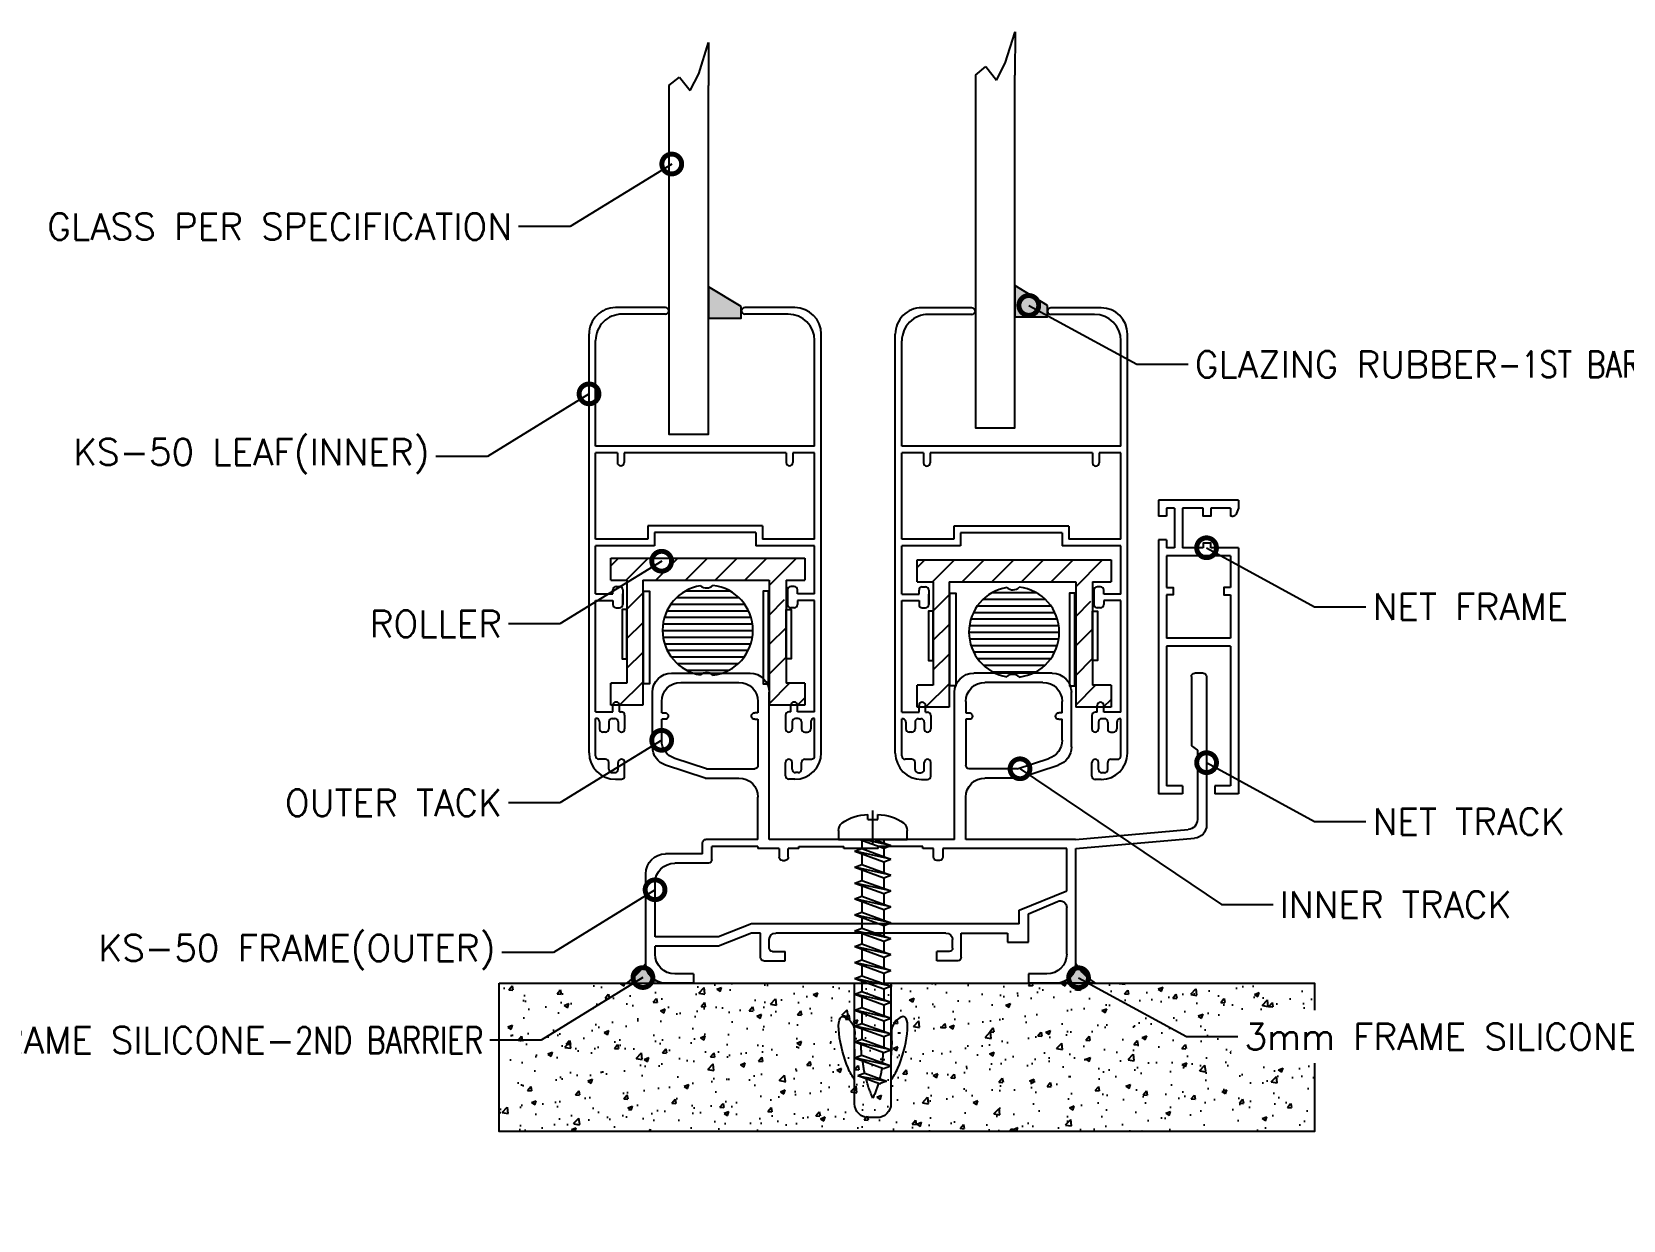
# Model space of a CAD drawing. Header units: millimetres. Extents: x -27371 to -844, y 11365 to 35579.
# Drawn here: x -6027.9 to -5786.7, y 16042.8 to 16223 of the extents above; entities that cross this region are included whole.
import ezdxf
from ezdxf import colors
from ezdxf.entities.mleader import LeaderData, LeaderLine
from ezdxf.math import Vec2, Vec3

# ---------------------------------------------------------------- set-up
doc = ezdxf.new("R2010")
doc.units = ezdxf.units.MM
for name, pattern in [('AXIS', [50.8, 31.75, -6.35, 6.35, -6.35]), ('AXIS2', [28.575, 19.05, -3.175, 3.175, -3.175]), ('HIDDEN', [9.525, 6.35, -3.175])]:
    doc.linetypes.add(name, pattern=pattern)
for name, color, linetype in [('A-GRID2', 224, 'AXIS2'), ('GLASS-VISION-PES', 151, 'Continuous'), ('HARDWARES', 54, 'Continuous')]:
    doc.layers.add(name, color=color, linetype=linetype)
doc.layers.add('TEXT', color=7, linetype='Continuous', lineweight=20)
doc.styles.add('RomanS', font='romans.shx')

# ---------------------------------------------------------------- blocks, each defined once
blk = doc.blocks.new('trialco frame without cover')
at = {"color": 5}
for p, q in [((-77.8, 46.5), (-77.8, 23.96)), ((-77.3, 47), (-76, 47)), ((-75.5, 46.5), (-75.5, 36)), ((-54.4, 47), (-42.5, 47)), ((3.3, 47), (-8.6, 47)), ((-57.3, 35.81), (-57.3, 44.1)), ((-53, 45.6), (-44.2, 45.6)), ((-39.6, 21.8), (-39.6, 44.1)), ((-11.5, 21.8), (-11.5, 44.1)), ((1.9, 45.6), (-6.9, 45.6)), ((6.2, 35.81), (6.2, 44.1)), ((-55.9, 41), (-55.9, 42.7)), ((-41.3, 42.7), (-41.3, 41)), ((-9.8, 42.7), (-9.8, 41)), ((4.8, 41), (4.8, 42.7)), ((-55.9, 41), (-55.4, 41)), ((-55.9, 36.82), (-55.9, 40)), ((-55.4, 40), (-55.9, 40)), ((-54.9, 40.5), (-54.9, 40.5)), ((-42.3, 40.5), (-42.3, 40.5)), ((-41.3, 41), (-41.8, 41)), ((-41.8, 40), (-41.3, 40)), ((-41.3, 40), (-41.3, 33)), ((-9.8, 41), (-9.3, 41)), ((-9.3, 40), (-9.8, 40)), ((-9.8, 40), (-9.8, 33)), ((-8.8, 40.5), (-8.8, 40.5)), ((3.8, 40.5), (3.8, 40.5)), ((4.8, 41), (4.3, 41)), ((4.3, 40), (4.8, 40)), ((4.8, 36.82), (4.8, 40)), ((-75.5, 36), (-76.4, 35.31)), ((-76.4, 35.31), (-76.4, 24.79)), ((-49.08, 32.5), (-53.9, 34.07)), ((-2.02, 32.5), (2.8, 34.07)), ((-49.3, 31.1), (-55.3, 33.05)), ((-49.08, 32.5), (-41.8, 32.5)), ((-2.02, 32.5), (-9.3, 32.5)), ((-1.8, 31.1), (4.2, 33.05)), ((-49.3, 31.1), (-44.2, 31.1)), ((-1.8, 31.1), (-6.9, 31.1)), ((-41.3, 21.8), (-41.3, 28.2)), ((-9.8, 21.8), (-9.8, 28.2)), ((-58, 20.4), (-75.97, 21.97)), ((-57.94, 21.8), (-75.03, 23.3)), ((-57.94, 21.8), (-56.6, 21.8)), ((-57.94, 21.8), (-57.3, 21.8)), ((-56.6, 21.8), (-41.3, 21.8)), ((-39.6, 21.8), (-11.5, 21.8)), ((-9.8, 21.8), (-1.9, 21.8)), ((-58, 3), (-58, 20.4)), ((-56.6, 20.4), (-37.8, 20.4)), ((-56.6, 14), (-56.6, 20.4)), ((-37.8, 20.4), (-37.8, 19.1)), ((-36.4, 20.4), (-34.8, 20.4)), ((-36.4, 19.1), (-36.4, 20.4)), ((-34.8, 20.7), (-28, 20.7)), ((-34.8, 20.4), (-34.8, 20.7)), ((-28, 20.4), (-28, 20.7)), ((-28, 20.4), (-22.8, 20.4)), ((-16, 20.7), (-22.8, 20.7)), ((-22.8, 20.4), (-22.8, 20.7)), ((-16, 20.4), (-16, 20.7)), ((-16, 20.4), (-14.4, 20.4)), ((-14.4, 19.1), (-14.4, 20.4)), ((-13, 20.4), (-9.8, 20.4)), ((-13, 20.4), (-13, 19.1)), ((-9.8, 20.7), (-2.8, 20.7)), ((-9.8, 20.7), (-9.8, 20.4)), ((-2.8, 18.7), (-2.8, 20.7)), ((-1.4, 19.6), (-1.4, 21.3)), ((-1.4, 19.6), (4.2, 19.6)), ((-37.3, 18.6), (-36.9, 18.6)), ((-13.5, 18.6), (-13.9, 18.6)), ((-2.3, 18.2), (2.8, 18.2)), ((5.8, 7), (5.8, 15.2)), ((7.2, 3), (7.2, 16.6)), ((-49.4, 11.08), (-56.6, 14)), ((-50.8, 10.5), (-55.2, 12.4)), ((-56.6, 4.4), (-56.6, 11.48)), ((-50.8, 9), (-50.8, 10.5)), ((-49.4, 9), (-49.4, 11.08)), ((-50.8, 6.2), (-50.8, 9)), ((-49.4, 9), (-8.8, 9)), ((-40.6, 7.6), (-47.6, 7.6)), ((-47.6, 7.6), (-47.6, 6.2)), ((-40.6, 3.9), (-40.6, 7.6)), ((-38.3, 7.6), (-12.5, 7.6)), ((-10.2, 3.9), (-10.2, 7.6)), ((-10.2, 7.6), (-8.8, 7.6)), ((-8.8, 9), (-3.8, 7)), ((-8.8, 7.6), (-3.8, 5.6)), ((-47.6, 6.2), (-50.8, 6.2)), ((-39.3, 5.3), (-39.3, 6.6)), ((-11.5, 5.3), (-11.5, 6.6)), ((-3.8, 7), (5.8, 7)), ((-3.8, 5.6), (5.8, 5.6)), ((5.8, 4.4), (5.8, 5.6)), ((-40.1, 3.4), (-36.9, 3.4)), ((-38.8, 4.8), (-36.9, 4.8)), ((-36.9, 3.4), (-36.9, 4.8)), ((-13.9, 3.4), (-13.9, 4.8)), ((-12, 4.8), (-13.9, 4.8)), ((-10.7, 3.4), (-13.9, 3.4)), ((-55, 0), (-50.8, 0)), ((-53.6, 1.4), (-50.8, 1.4)), ((-50.8, 1.4), (-50.8, 0)), ((0, 1.4), (2.8, 1.4)), ((0, 1.4), (0, 0)), ((0, 0), (4.2, 0))]:
    blk.add_line(p, q, dxfattribs=at)
for centre, radius, start, end in [((-77.3, 46.5), 0.5, 90, 180), ((-76, 46.5), 0.5, 0, 90), ((-54.4, 44.1), 2.9, 90, 180), ((-42.5, 44.1), 2.9, 0, 90), ((-8.6, 44.1), 2.9, 90, 180), ((3.3, 44.1), 2.9, 0, 90), ((-53, 42.7), 2.9, 90, 180), ((-44.2, 42.7), 2.9, 0, 90), ((-6.9, 42.7), 2.9, 90, 180), ((1.9, 42.7), 2.9, 0, 90), ((-55.4, 40.5), 0.5, 0, 90), ((-55.4, 40.5), 0.5, 270, 0), ((-41.8, 40.5), 0.5, 90, 180), ((-41.8, 40.5), 0.5, 180, 270), ((-9.3, 40.5), 0.5, 0, 90), ((-9.3, 40.5), 0.5, 270, 0), ((4.3, 40.5), 0.5, 90, 180), ((4.3, 40.5), 0.5, 180, 270), ((-53, 36.82), 2.9, 180, 252), ((1.9, 36.82), 2.9, 288, 0), ((-54.4, 35.81), 2.9, 180, 252), ((3.3, 35.81), 2.9, 288, 0), ((-41.8, 33), 0.5, 270, 360), ((-9.3, 33), 0.5, 180, 270), ((-44.2, 28.2), 2.9, 0, 90), ((-6.9, 28.2), 2.9, 90, 180), ((-74.9, 24.79), 1.5, 180, 265), ((-75.8, 23.96), 2, 180, 265), ((-1.9, 21.3), 0.5, 0, 90), ((4.2, 16.6), 3, 0, 90), ((-37.3, 19.1), 0.5, 180, 270), ((-36.9, 19.1), 0.5, 270, 0), ((-13.9, 19.1), 0.5, 180, 270), ((-13.5, 19.1), 0.5, 270, 0), ((-2.3, 18.7), 0.5, 180, 270), ((2.8, 15.2), 3, 0, 90), ((-55.6, 11.48), 1, 66.6823, 180), ((-38.3, 6.6), 1, 90, 180), ((-12.5, 6.6), 1, 0, 90), ((-38.8, 5.3), 0.5, 180, 270), ((-12, 5.3), 0.5, 270, 0), ((-55, 3), 3, 180, 270), ((-53.6, 4.4), 3, 180, 270), ((-40.1, 3.9), 0.5, 180, 270), ((-10.7, 3.9), 0.5, 270, 0), ((2.8, 4.4), 3, 270, 0), ((4.2, 3), 3, 270, 0)]:
    blk.add_arc(centre, radius, start, end, dxfattribs=at)
blk = doc.blocks.new('trialco leaf')
at = {"color": 3}
for p, q in [((-26.3, 0), (-25.4, 0)), ((0.9, 0), (0, 0)), ((-27.3, -1.5), (-27.3, -2.55)), ((-26.8, -1), (-26.4, -1)), ((-25.9, -1.5), (-25.9, -2.55)), ((-24.9, -0.5), (-24.9, -2.55)), ((-0.5, -0.5), (-0.5, -2.55)), ((0.5, -1.5), (0.5, -2.55)), ((1.4, -1), (1, -1)), ((1.9, -1.5), (1.9, -2.55)), ((-30.3, -4), (-30.3, -67.5)), ((-29.3, -3.55), (-29.3, -9.19)), ((-27.8, -3.05), (-28.8, -3.05)), ((-25.4, -3.05), (-25.4, -3.05)), ((0, -3.05), (0, -3.05)), ((2.4, -3.05), (3.4, -3.05)), ((3.9, -3.55), (3.9, -9.19)), ((4.9, -4), (4.9, -67.5)), ((-27.8, -7.15), (-28.2, -7.15)), ((-25.4, -7.15), (-25.4, -7.15)), ((0, -7.15), (0, -7.15)), ((2.4, -7.15), (2.8, -7.15)), ((-28.7, -8.7), (-28.7, -7.65)), ((-27.3, -8.7), (-27.3, -7.65)), ((-26.8, -9.2), (-26.4, -9.2)), ((-25.9, -8.7), (-25.9, -7.65)), ((-24.9, -9.7), (-24.9, -7.65)), ((-0.5, -9.7), (-0.5, -7.65)), ((0.5, -8.7), (0.5, -7.65)), ((1.4, -9.2), (1, -9.2)), ((1.9, -8.7), (1.9, -7.65)), ((3.3, -8.7), (3.3, -7.65)), ((-29.3, -10.2), (-29.3, -27.1)), ((-29.3, -10.2), (-26.7, -10.2)), ((-26.7, -10.2), (-26.7, -11.2)), ((-26.2, -11.7), (-26.2, -11.7)), ((-25.7, -10.2), (-25.4, -10.2)), ((-25.7, -10.2), (-25.7, -11.2)), ((0.3, -10.2), (0, -10.2)), ((0.3, -10.2), (0.3, -11.2)), ((0.8, -11.7), (0.8, -11.7)), ((3.9, -10.2), (1.3, -10.2)), ((1.3, -10.2), (1.3, -11.2)), ((3.9, -10.2), (3.9, -27.1)), ((-26.7, -27.1), (-26.7, -26.5)), ((-26.2, -26), (-25.7, -26)), ((-25.2, -26.5), (-25.2, -28.1)), ((-25.2, -28.7), (-25.2, -26.5)), ((-0.2, -26.5), (-0.2, -28.1)), ((-0.2, -28.7), (-0.2, -26.5)), ((0.8, -26), (0.3, -26)), ((1.3, -27.1), (1.3, -26.5)), ((-29.3, -27.1), (-26.7, -27.1)), ((-29.3, -28.1), (-29.3, -35.4)), ((-29.3, -28.1), (-26.7, -28.1)), ((-26.7, -28.1), (-26.7, -28.7)), ((3.9, -27.1), (1.3, -27.1)), ((3.9, -28.1), (1.3, -28.1)), ((1.3, -28.1), (1.3, -28.7)), ((3.9, -28.1), (3.9, -35.4)), ((-26.2, -29.2), (-25.7, -29.2)), ((0.8, -29.2), (0.3, -29.2)), ((-29.3, -35.4), (-20.4, -35.4)), ((-20.4, -37.4), (-20.4, -35.4)), ((-5, -35.4), (3.9, -35.4)), ((-5, -37.4), (-5, -35.4)), ((-29.3, -36.4), (-29.3, -49.5)), ((-29.3, -36.4), (-21.4, -36.4)), ((-21.4, -38.4), (-21.4, -36.4)), ((-21.4, -38.4), (-4, -38.4)), ((-20.4, -37.4), (-5, -37.4)), ((-4, -36.4), (3.9, -36.4)), ((-4, -38.4), (-4, -36.4)), ((3.9, -36.4), (3.9, -49.5)), ((-26, -49.5), (-26, -48)), ((-25.5, -47.5), (-25.5, -47.5)), ((-25, -49.5), (-25, -48)), ((-0.4, -49.5), (-0.4, -48)), ((0.1, -47.5), (0.1, -47.5)), ((0.6, -49.5), (0.6, -48)), ((-29.3, -49.5), (-26, -49.5)), ((-29.3, -50.5), (-29.3, -66.5)), ((-29.3, -50.5), (3.9, -50.5)), ((-25, -49.5), (-0.4, -49.5)), ((0.6, -49.5), (3.9, -49.5)), ((3.9, -50.5), (3.9, -66.5)), ((-26.3, -71.5), (-18.7, -71.5)), ((-25.3, -70.5), (-18.7, -70.5)), ((-18.2, -71), (-18.2, -71)), ((-7.2, -71), (-7.2, -71)), ((-6.7, -70.5), (-0.1, -70.5)), ((-6.7, -71.5), (0.9, -71.5))]:
    blk.add_line(p, q, dxfattribs=at)
for centre, radius, start, end in [((-26.3, -4), 4, 90, 180), ((-25.4, -0.5), 0.5, 0, 90), ((0, -0.5), 0.5, 90, 180), ((0.9, -4), 4, 0, 90), ((-26.8, -1.5), 0.5, 90, 180), ((-26.4, -1.5), 0.5, 0, 90), ((1, -1.5), 0.5, 90, 180), ((1.4, -1.5), 0.5, 0, 90), ((-28.8, -3.55), 0.5, 90, 180), ((-27.8, -2.55), 0.5, 270, 0), ((-25.4, -2.55), 0.5, 180, 270), ((-25.4, -2.55), 0.5, 270, 0), ((0, -2.55), 0.5, 180, 270), ((0, -2.55), 0.5, 270, 0), ((2.4, -2.55), 0.5, 180, 270), ((3.4, -3.55), 0.5, 0, 90), ((-28.2, -7.65), 0.5, 90, 180), ((-27.8, -7.65), 0.5, 0, 90), ((-25.4, -7.65), 0.5, 90, 180), ((-25.4, -7.65), 0.5, 0, 90), ((0, -7.65), 0.5, 90, 180), ((0, -7.65), 0.5, 0, 90), ((2.4, -7.65), 0.5, 90, 180), ((2.8, -7.65), 0.5, 0, 90), ((-29.2, -8.7), 0.5, 258.463, 0), ((-26.8, -8.7), 0.5, 180, 270), ((-26.4, -8.7), 0.5, 270, 0), ((1, -8.7), 0.5, 180, 270), ((1.4, -8.7), 0.5, 270, 0), ((3.8, -8.7), 0.5, 180, 281.537), ((-26.2, -11.2), 0.5, 180, 270), ((-26.2, -11.2), 0.5, 270, 0), ((-25.4, -9.7), 0.5, 270, 0), ((0, -9.7), 0.5, 180, 270), ((0.8, -11.2), 0.5, 180, 270), ((0.8, -11.2), 0.5, 270, 0), ((-26.2, -26.5), 0.5, 90, 180), ((-25.7, -26.5), 0.5, 0, 90), ((0.3, -26.5), 0.5, 90, 180), ((0.8, -26.5), 0.5, 0, 90), ((-26.2, -28.7), 0.5, 180, 270), ((-25.7, -28.7), 0.5, 270, 0), ((0.3, -28.7), 0.5, 180, 270), ((0.8, -28.7), 0.5, 270, 0), ((-25.5, -48), 0.5, 90, 180), ((-25.5, -48), 0.5, 0, 90), ((0.1, -48), 0.5, 90, 180), ((0.1, -48), 0.5, 0, 90), ((-26.3, -67.5), 4, 180, 270), ((-25.3, -66.5), 4, 180, 270), ((-0.1, -66.5), 4, 270, 0), ((0.9, -67.5), 4, 270, 0), ((-18.7, -71), 0.5, 0, 90), ((-18.7, -71), 0.5, 270, 0), ((-6.7, -71), 0.5, 90, 180), ((-6.7, -71), 0.5, 180, 270)]:
    blk.add_arc(centre, radius, start, end, dxfattribs=at)
blk = doc.blocks.new('roller')
for p, q in [((-19.87, 18.98), (-19.87, 22.3)), ((-19.87, 22.3), (9.51, 22.3)), ((9.51, 22.3), (9.51, 18.98)), ((-19.87, 18.98), (-17.43, 18.98)), ((-17.43, 18.98), (-17.43, 3.32)), ((-15.04, 18.98), (4.15, 18.98)), ((-15.04, 18.98), (-15.04, 0)), ((4.15, 18.98), (4.15, 0)), ((6.72, 18.98), (9.51, 18.98)), ((6.72, 18.98), (6.72, 3.32)), ((-19.87, 0), (-19.87, 3.32)), ((-17.43, 3.32), (-19.87, 3.32)), ((9.51, 3.32), (6.72, 3.32)), ((9.51, 3.32), (9.51, 0)), ((-15.04, 0), (-19.87, 0)), ((9.51, 0), (4.15, 0))]:
    blk.add_line(p, q)
for points in [[(-14.91, 17.27), (-14.01, 17.27), (-14.01, 3.22), (-14.91, 3.22)], [(4.02, 17.27), (3.23, 17.27), (3.23, 3.22), (4.02, 3.22)], [(-17.43, 14.52), (-18.18, 14.52), (-18.18, 7.04), (-17.43, 7.04)], [(6.72, 14.52), (7.47, 14.52), (7.47, 7.04), (6.72, 7.04)]]:
    blk.add_lwpolyline(points, close=True)
for centre, radius, start, end in [((-5.18, 11.36), 6.85, 99.192, 260.808), ((-5.36, 19.2), 1.42, 229.7147, 312.8915), ((-5.18, 11.36), 6.85, 276.5858, 83.4142), ((-5.36, 3.53), 1.42, 47.1085, 130.2853)]:
    blk.add_arc(centre, radius, start, end)
blk = doc.blocks.new('TRIALCO NET')
at = {"color": 2}
for p, q in [((-44.5, 3.6), (-44.5, -8.5)), ((-44.5, 3.6), (-43.3, 3.6)), ((-43.3, 3.6), (-42.28, 3.19)), ((-42.1, 2.59), (-42.1, 2.4)), ((-37.3, 3.6), (0, 3.6)), ((-37.3, 3.6), (-37.3, -0.6)), ((0, 3.6), (0, 0)), ((-43.3, 2.4), (-43.3, -0.6)), ((-43.3, 2.4), (-42.1, 2.4)), ((-36.1, 2.4), (-31.29, 2.4)), ((-36.1, 2.4), (-36.1, -7.3)), ((-30.14, 2.4), (-23.6, 2.4)), ((-23.6, 2.4), (-23.6, -7.3)), ((-22.4, 2.4), (-22.4, -7.3)), ((-22.4, 2.4), (-1.2, 2.4)), ((-1.2, 2.4), (-1.2, 0)), ((-1.2, 0), (0, 0)), ((-43.3, -1.75), (-43.3, -4.9)), ((-37.3, -1.75), (-37.3, -4.9)), ((-43.3, -4.9), (-37.3, -4.9)), ((-43.3, -6.1), (-43.3, -7.3)), ((-43.3, -6.1), (-37.3, -6.1)), ((-37.3, -6.1), (-37.3, -7.3)), ((-1.2, -4.9), (-1.2, -7.3)), ((-1.2, -4.9), (0, -4.9)), ((0, -4.9), (0, -8.5)), ((-44.5, -8.5), (-42.1, -8.5)), ((-43.3, -7.3), (-42.1, -7.3)), ((-42.1, -7.3), (-42.1, -8.5)), ((-38.5, -7.3), (-37.3, -7.3)), ((-38.5, -7.3), (-38.5, -8.5)), ((-38.5, -8.5), (0, -8.5)), ((-36.1, -7.3), (-31.29, -7.3)), ((-30.14, -7.3), (-23.6, -7.3)), ((-22.4, -7.3), (-1.2, -7.3))]:
    blk.add_line(p, q, dxfattribs=at)
for points in [[(-31.29, 2.4), (-31.29, 1.4), (-30.14, 1.4), (-30.14, 2.4)], [(-43.3, -0.6), (-42.1, -0.6), (-42.1, -1.75), (-43.3, -1.75)], [(-37.3, -0.6), (-38, -0.6), (-38, -1.75), (-37.3, -1.75)], [(-31.29, -7.3), (-31.29, -6.3), (-30.14, -6.3), (-30.14, -7.3)]]:
    blk.add_lwpolyline(points, dxfattribs=at)
blk.add_arc((-43.19, 2.6), 1.09, 359.3357, 33.1171, dxfattribs=at)
blk = doc.blocks.new('_DotSmall')
at = {"color": 0, "linetype": 'ByBlock', "const_width": 0.5}
blk.add_lwpolyline([(-0.0625, 0, 1), (0.0625, 0, 1)], format="xyb", close=True, dxfattribs=at)
blk = doc.blocks.new('*U35')
at = {"layer": 'A-GRID2', "linetype": 'AXIS'}
blk.add_line((0, -0.62), (0, 4.4), dxfattribs=at)
at = {"layer": 'HARDWARES', "linetype": 'Continuous'}
for p, q in [((-0.76, 2.99), (-0.76, 3.75)), ((0.76, 2.99), (-0.76, 2.99)), ((0.76, 2.99), (0.76, 3.75)), ((-5.18, 0), (-5.18, 1.32)), ((5.18, 0), (-5.18, 0)), ((5.18, 1.32), (5.18, 0))]:
    blk.add_line(p, q, dxfattribs=at)
at = {"layer": 'HARDWARES'}
for p, q in [((5.18, 0), (-5.18, 0)), ((5.18, 0.94), (5.18, 0))]:
    blk.add_line(p, q, dxfattribs=at)
at = {"layer": 'HARDWARES', "linetype": 'HIDDEN'}
for p, q in [((1.65, -0.12), (1.65, -1.4)), ((1.65, -2.2), (1.65, -3.81)), ((-1.65, -3.4), (-1.65, -5.01)), ((1.65, -4.61), (1.65, -6.22)), ((-1.65, -5.81), (-1.65, -7.42)), ((1.65, -7.02), (1.65, -8.63)), ((-1.65, -8.22), (-1.65, -9.83)), ((1.65, -9.43), (1.65, -11.04)), ((-1.65, -10.63), (-1.65, -12.24)), ((1.65, -11.84), (1.65, -13.45)), ((-1.65, -13.04), (-1.65, -14.65)), ((1.65, -14.25), (1.65, -15.86)), ((-1.65, -15.45), (-1.65, -17.06)), ((1.65, -16.66), (1.65, -18.26)), ((-1.65, -17.86), (-1.65, -19.47)), ((1.65, -19.07), (1.65, -20.67)), ((-1.65, -20.27), (-1.65, -21.87)), ((1.65, -21.47), (1.65, -23.08)), ((-1.65, -22.68), (-1.65, -24.28)), ((1.65, -23.88), (1.65, -25.49)), ((-1.65, -25.08), (-1.65, -26.69)), ((1.65, -26.29), (1.65, -27.9)), ((-1.65, -27.49), (-1.65, -29.1)), ((1.65, -28.7), (1.65, -30.31)), ((-1.65, -29.9), (-1.65, -31.51)), ((1.23, -35.46), (-2.08, -36.66)), ((2.28, -35.84), (-2.08, -36.66)), ((-1.03, -37.04), (2.28, -35.84)), ((1.23, -35.46), (2.28, -35.84)), ((-2.08, -36.66), (-1.03, -37.04))]:
    blk.add_line(p, q, dxfattribs=at)
for points in [[(1.97, 0), (-1.65, -1.32), (-2.75, -0.92)], [(-0.23, 0), (-2.75, -0.92), (1.45, 0)], [(-1.65, 0), (-1.65, -0.52)], [(2.75, -1.8), (1.65, -1.4), (-2.75, -3), (2.75, -1.8), (-1.65, -3.4), (-2.75, -3)], [(-1.65, -1.32), (-1.65, -2.6)], [(2.75, -4.21), (1.65, -3.81), (-2.75, -5.41), (2.75, -4.21), (-1.65, -5.81), (-2.75, -5.41)], [(2.75, -6.62), (1.65, -6.22), (-2.75, -7.82), (2.75, -6.62), (-1.65, -8.22), (-2.75, -7.82)], [(2.75, -9.03), (1.65, -8.63), (-2.75, -10.23), (2.75, -9.03), (-1.65, -10.63), (-2.75, -10.23)], [(2.75, -11.44), (1.65, -11.04), (-2.75, -12.64), (2.75, -11.44), (-1.65, -13.04), (-2.75, -12.64)], [(2.75, -13.85), (1.65, -13.45), (-2.75, -15.05), (2.75, -13.85), (-1.65, -15.45), (-2.75, -15.05)], [(2.75, -16.26), (1.65, -15.86), (-2.75, -17.46), (2.75, -16.26), (-1.65, -17.86), (-2.75, -17.46)], [(2.75, -18.67), (1.65, -18.26), (-2.75, -19.87), (2.75, -18.67), (-1.65, -20.27), (-2.75, -19.87)], [(2.75, -21.07), (1.65, -20.67), (-2.75, -22.28), (2.75, -21.07), (-1.65, -22.68), (-2.75, -22.28)], [(2.75, -23.48), (1.65, -23.08), (-2.75, -24.68), (2.75, -23.48), (-1.65, -25.08), (-2.75, -24.68)], [(2.75, -25.89), (1.65, -25.49), (-2.75, -27.09), (2.75, -25.89), (-1.65, -27.49), (-2.75, -27.09)], [(2.75, -28.3), (1.65, -27.9), (-2.75, -29.5), (2.75, -28.3), (-1.65, -29.9), (-2.75, -29.5)], [(2.75, -30.71), (1.65, -30.31), (-2.75, -31.91), (2.75, -30.71), (-1.65, -32.31), (-2.75, -31.91)], [(2.78, -33.13), (1.68, -32.73), (-2.72, -34.33), (2.78, -33.13), (-1.62, -34.73), (-2.72, -34.33)]]:
    blk.add_lwpolyline(points, dxfattribs=at)
at = {"layer": 'HARDWARES', "linetype": 'Continuous'}
for centre, radius, start, end in [((-3.61, 1.32), 1.57, 131.7376, 180), ((-0.81, -2.74), 6.49, 89.5368, 126.33), ((0.81, -2.74), 6.49, 53.67, 90.4632), ((3.61, 1.32), 1.57, 0, 48.2624)]:
    blk.add_arc(centre, radius, start, end, dxfattribs=at)
at = {"layer": 'HARDWARES', "linetype": 'HIDDEN'}
for centre, start, end in [((-17.49, -31.43), 356.0961, 1.0584), ((17.68, -31.43), 182.508, 187.2926), ((-17.59, -31.45), 347.9668, 353.6815), ((17.59, -31.45), 189.5795, 194.5622), ((17.59, -31.45), 196.6931, 203.9435), ((-17.59, -31.45), 336.0565, 345.4243)]:
    blk.add_arc(centre, 19.24, start, end, dxfattribs=at)

msp = doc.modelspace()

# ---------------------------------------------------------------- hatches: boundary and pattern name
at = {"ltscale": 1.3}
h = msp.add_hatch(color=1, dxfattribs=at)
h.dxf.hatch_style = 1
h.paths.add_polyline_path([(-5920.38, 16181.31), (-5925.34, 16184.31), (-5925.34, 16179.56), (-5920.38, 16179.56)])
h = msp.add_hatch(color=1, dxfattribs=at)
h.dxf.hatch_style = 1
h.paths.add_polyline_path([(-5878.88, 16184.48), (-5878.88, 16179.73), (-5873.92, 16179.73), (-5873.92, 16181.48)])
h = msp.add_hatch(dxfattribs=at)
h.set_pattern_fill('ANSI31', color=1)
h.set_pattern_definition([(45, (-0.4792, -0.8144), (-2.24506403, 2.24506403), [])])
h.paths.add_polyline_path([(-5910.74, 16143.16), (-5940.12, 16143.16), (-5940.12, 16139.83), (-5937.69, 16139.83), (-5937.69, 16124.18), (-5940.12, 16124.18), (-5940.12, 16120.86), (-5935.3, 16120.86), (-5935.3, 16139.83), (-5916.1, 16139.83), (-5916.1, 16120.86), (-5910.74, 16120.86), (-5910.74, 16124.18), (-5913.53, 16124.18), (-5913.53, 16134.87, -0.288492), (-5913.82, 16135.32), (-5913.82, 16136.92), (-5913.82, 16137.52, -0.288492), (-5913.53, 16137.98), (-5913.53, 16139.83), (-5910.74, 16139.83)])
h = msp.add_hatch(dxfattribs=at)
h.set_pattern_fill('ANSI31', color=1)
h.set_pattern_definition([(45, (45.953, -1.063), (-2.24506403, 2.24506403), [])])
h.paths.add_polyline_path([(-5864.31, 16142.91), (-5893.69, 16142.91), (-5893.69, 16139.58), (-5891.26, 16139.58), (-5891.26, 16123.93), (-5893.69, 16123.93), (-5893.69, 16120.61), (-5888.86, 16120.61), (-5888.86, 16139.58), (-5869.67, 16139.58), (-5869.67, 16120.61), (-5864.31, 16120.61), (-5864.31, 16123.93), (-5867.1, 16123.93), (-5867.1, 16134.62, -0.288492), (-5867.38, 16135.08), (-5867.38, 16136.68), (-5867.38, 16137.28, -0.288492), (-5867.1, 16137.73), (-5867.1, 16139.58), (-5864.31, 16139.58)])
h = msp.add_hatch(dxfattribs=at)
h.set_pattern_fill('_USER', color=256, pattern_type=0)
h.set_pattern_definition([(0, (-0.4792, -0.8144), (0, 1), [])])
h.paths.add_polyline_path([(-5926.53, 16125.46, -0.379749), (-5924.65, 16125.42, 0.89119), (-5924.65, 16139.02, -0.379749), (-5926.53, 16138.98, 0.851187)])
h = msp.add_hatch(dxfattribs=at)
h.set_pattern_fill('_USER', color=256, pattern_type=0)
h.set_pattern_definition([(0, (45.9531, -1.063), (0, 1), [])])
h.paths.add_polyline_path([(-5878.22, 16138.77, -0.379749), (-5880.09, 16138.73, 0.851187), (-5880.09, 16125.21, -0.379749), (-5878.22, 16125.17, 0.89119)])
at = {"ltscale": 1.3, "true_color": 0x636466}
h = msp.add_hatch(dxfattribs=at)
h.set_pattern_fill('AR-CONC', color=251, scale=0.04)
h.paths.add_polyline_path([(-5833.47, 16056.25), (-5833.47, 16078.72), (-5957.06, 16078.72), (-5957.06, 16056.25)])

# ---------------------------------------------------------------- linework, layer by layer
at = {"color": 1}
for points in [[(-5920.38, 16181.31), (-5925.34, 16184.31), (-5925.34, 16179.56), (-5920.38, 16179.56), (-5920.38, 16181.31)], [(-5873.92, 16181.48), (-5878.88, 16184.48), (-5878.88, 16179.73), (-5873.92, 16179.73), (-5873.92, 16181.48)]]:
    msp.add_lwpolyline(points, dxfattribs=at)
at = {"ltscale": 1.3}
msp.add_lwpolyline([(-5957.06, 16078.72), (-5833.47, 16078.72), (-5833.47, 16056.25), (-5957.06, 16056.25)], close=True, dxfattribs=at)
msp.add_lwpolyline([(-5897.67, 16078.72), (-5897.67, 16060.43, -0.414214), (-5899.78, 16058.33), (-5901.07, 16058.33, -0.414214), (-5903.18, 16060.43), (-5903.18, 16078.72)], format="xyb", close=True, dxfattribs=at)
for points in [[(-5903.18, 16064.05), (-5904.18, 16065.87), (-5904.63, 16073.59), (-5903.41, 16072.37), (-5903.21, 16070.19), (-5903.18, 16067.65)], [(-5897.67, 16064.03), (-5896.62, 16065.85), (-5896.13, 16073.57), (-5897.36, 16072.36), (-5897.57, 16070.18), (-5897.67, 16067.61)]]:
    msp.add_spline(points, degree=3, dxfattribs=at)
at = {"layer": 'GLASS-VISION-PES'}
for p, q in [((-5880.34, 16218.18), (-5878.85, 16222.95)), ((-5878.85, 16222.95), (-5878.88, 16216.4)), ((-5926.8, 16216.57), (-5925.31, 16221.35)), ((-5925.31, 16221.35), (-5925.34, 16214.8)), ((-5881.65, 16215.63), (-5880.34, 16218.18)), ((-5931.34, 16214.8), (-5929.73, 16216.07)), ((-5929.73, 16216.07), (-5928.12, 16214.03)), ((-5928.12, 16214.03), (-5926.8, 16216.57)), ((-5884.88, 16216.4), (-5883.27, 16217.67)), ((-5883.27, 16217.67), (-5881.65, 16215.63))]:
    msp.add_line(p, q, dxfattribs=at)
for points in [[(-5884.88, 16216.4), (-5884.88, 16162.91), (-5878.88, 16162.91), (-5878.88, 16216.4)], [(-5931.34, 16214.8), (-5931.34, 16161.96), (-5925.34, 16161.96), (-5925.34, 16214.8)]]:
    msp.add_lwpolyline(points, dxfattribs=at)

# ---------------------------------------------------------------- block references
at = {"rotation": 180}
for p in [(-5938.54, 16109.64), (-5892.12, 16109.61)]:
    msp.add_blockref('trialco leaf', p, dxfattribs=at)
at = {"color": 2, "rotation": 270}
msp.add_blockref('TRIALCO NET', (-5848.6, 16107.43), dxfattribs=at)
for p in [(-5920.26, 16120.86), (-5873.82, 16120.58)]:
    msp.add_blockref('roller', p)
at = {"xscale": -1}
msp.add_blockref('trialco frame without cover', (-5927.63, 16078.72), dxfattribs=at)
at = {"layer": 'HARDWARES', "xscale": -1}
msp.add_blockref('*U35', (-5900.42, 16100.52), dxfattribs=at)

# ---------------------------------------------------------------- next in the draw order: leaders
at = {"layer": 'TEXT'}
ml = msp.add_multileader_mtext('Standard', dxfattribs=at)
ml.set_content('\\A1;GLASS PER SPECIFICATION', color=256, style='RomanS')
ml.set_leader_properties(color=8)
ml.set_arrow_properties(name='DOTSMALL')
ml.build(insert=Vec2(0, 0))
ml.multileader.update_dxf_attribs({"dogleg_length": 20, "arrow_head_size": 6, "scale": 2})
ctx = ml.context
ctx.base_point, ctx.scale, ctx.arrow_head_size, ctx.landing_gap_size, ctx.plane_origin = Vec3(-6034.97, 16193.43), 2, 6, 1, Vec3(-4623.44, 15719.06)
ctx.text_align_type = 2
notes = []
notes.append((ctx, [(0, (1, 1, 0), (-5946.32, 16193.43), (-1, 0), 7.79, [(0, [(-5930.9, 16202.91)], 0, [])])]))
ctx.mtext.insert, ctx.mtext.defined_height, ctx.mtext.alignment, ctx.mtext.line_spacing_factor, ctx.mtext.flow_direction = Vec3(-5955.11, 16195.43), 4.93, 3, 1.2, 5
ctx.mtext.has_bg_fill, ctx.mtext.bg_color, ctx.mtext.bg_scale_factor, ctx.mtext.bg_transparency, ctx.mtext.use_window_bg_color = 1, -1027028792, 1.5, 0, 1
ml = msp.add_multileader_mtext('Standard', dxfattribs=at)
ml.set_content('\\A1;GLAZING RUBBER{\\W0.8;-1ST BARRIER}', color=256, style='RomanS')
ml.set_leader_properties(color=8)
ml.set_arrow_properties(name='DOTSMALL')
ml.build(insert=Vec2(0, 0))
ml.multileader.update_dxf_attribs({"dogleg_length": 20, "arrow_head_size": 6, "scale": 2})
ctx = ml.context
ctx.base_point, ctx.scale, ctx.arrow_head_size, ctx.landing_gap_size, ctx.plane_origin = Vec3(-5852.62, 16172.54), 2, 6, 1, Vec3(-7184.24, 15697.62)
notes.append((ctx, [(0, (1, 1, 0), (-5860.41, 16172.54), (1, 0), 7.79, [(0, [(-5876.78, 16181.47)], 0, [])])]))
ctx.mtext.insert, ctx.mtext.width, ctx.mtext.defined_height, ctx.mtext.line_spacing_factor, ctx.mtext.flow_direction = Vec3(-5851.62, 16174.54), 87.2381, 4.93, 1.2, 5
ctx.mtext.has_bg_fill, ctx.mtext.bg_color, ctx.mtext.bg_scale_factor, ctx.mtext.bg_transparency, ctx.mtext.use_window_bg_color = 1, -1027028792, 1.5, 0, 1
ml = msp.add_multileader_mtext('Standard', dxfattribs=at)
ml.set_content('\\A1;KS-50 LEAF(INNER)', color=256, style='RomanS')
ml.set_leader_properties(color=8)
ml.set_arrow_properties(name='DOTSMALL')
ml.build(insert=Vec2(0, 0))
ml.multileader.update_dxf_attribs({"dogleg_length": 20, "arrow_head_size": 6, "scale": 2})
ctx = ml.context
ctx.base_point, ctx.scale, ctx.arrow_head_size, ctx.landing_gap_size, ctx.plane_origin = Vec3(-6028.07, 16158.58), 2, 6, 1, Vec3(-4635.98, 15684.21)
ctx.text_align_type = 2
notes.append((ctx, [(0, (1, 1, 0), (-5958.85, 16158.58), (-1, 0), 7.79, [(0, [(-5943.44, 16168.06)], 0, [])])]))
ctx.mtext.insert, ctx.mtext.defined_height, ctx.mtext.alignment, ctx.mtext.line_spacing_factor, ctx.mtext.flow_direction = Vec3(-5967.64, 16161.25), 4.93, 3, 1.2, 5
ctx.mtext.has_bg_fill, ctx.mtext.bg_color, ctx.mtext.bg_scale_factor, ctx.mtext.bg_transparency, ctx.mtext.use_window_bg_color = 1, -1027028792, 1.5, 0, 1
ml = msp.add_multileader_mtext('Standard', dxfattribs=at)
ml.set_content('\\A1;NET FRAME', color=256, style='RomanS')
ml.set_leader_properties(color=8)
ml.set_arrow_properties(name='DOTSMALL')
ml.build(insert=Vec2(0, 0))
ml.multileader.update_dxf_attribs({"dogleg_length": 20, "arrow_head_size": 6, "scale": 2})
ctx = ml.context
ctx.base_point, ctx.scale, ctx.arrow_head_size, ctx.landing_gap_size, ctx.plane_origin = Vec3(-5825.67, 16135.79), 2, 6, 1, Vec3(-7157.29, 15660.88)
notes.append((ctx, [(0, (1, 1, 0), (-5833.46, 16135.79), (1, 0), 7.79, [(0, [(-5849.83, 16144.73)], 0, [])])]))
ctx.mtext.insert, ctx.mtext.defined_height, ctx.mtext.line_spacing_factor, ctx.mtext.flow_direction = Vec3(-5824.67, 16137.79), 4.93, 1.2, 5
ctx.mtext.has_bg_fill, ctx.mtext.bg_color, ctx.mtext.bg_scale_factor, ctx.mtext.bg_transparency, ctx.mtext.use_window_bg_color = 1, -1027028792, 1.5, 0, 1
ml = msp.add_multileader_mtext('Standard', dxfattribs=at)
ml.set_content('\\A1;ROLLER', color=256, style='RomanS')
ml.set_leader_properties(color=8)
ml.set_arrow_properties(name='DOTSMALL')
ml.build(insert=Vec2(0, 0))
ml.multileader.update_dxf_attribs({"dogleg_length": 20, "arrow_head_size": 6, "scale": 2})
ctx = ml.context
ctx.base_point, ctx.scale, ctx.arrow_head_size, ctx.landing_gap_size, ctx.plane_origin = Vec3(-5978.59, 16133.2), 2, 6, 1, Vec3(-4624.97, 15658.84)
ctx.text_align_type = 2
notes.append((ctx, [(0, (1, 1, 0), (-5947.85, 16133.2), (-1, 0), 7.79, [(0, [(-5932.43, 16142.69)], 0, [])])]))
ctx.mtext.insert, ctx.mtext.defined_height, ctx.mtext.alignment, ctx.mtext.line_spacing_factor, ctx.mtext.flow_direction = Vec3(-5956.64, 16135.2), 4.93, 3, 1.2, 5
ctx.mtext.has_bg_fill, ctx.mtext.bg_color, ctx.mtext.bg_scale_factor, ctx.mtext.bg_transparency, ctx.mtext.use_window_bg_color = 1, -1027028792, 1.5, 0, 1
ml = msp.add_multileader_mtext('Standard', dxfattribs=at)
ml.set_content('\\A1;INNER TRACK', color=256, style='RomanS')
ml.set_leader_properties(color=8)
ml.set_arrow_properties(name='DOTSMALL')
ml.build(insert=Vec2(0, 0))
ml.multileader.update_dxf_attribs({"dogleg_length": 20, "arrow_head_size": 6, "scale": 2})
ctx = ml.context
ctx.base_point, ctx.scale, ctx.arrow_head_size, ctx.landing_gap_size, ctx.plane_origin = Vec3(-5839.76, 16090.64), 2, 6, 1, Vec3(-7185.57, 15627.37)
notes.append((ctx, [(0, (1, 1, 0), (-5847.55, 16090.64), (1, 0), 7.79, [(0, [(-5878.11, 16111.22)], 0, [])])]))
ctx.mtext.insert, ctx.mtext.defined_height, ctx.mtext.line_spacing_factor, ctx.mtext.flow_direction = Vec3(-5838.76, 16092.64), 4.93, 1.2, 5
ctx.mtext.has_bg_fill, ctx.mtext.bg_color, ctx.mtext.bg_scale_factor, ctx.mtext.bg_transparency, ctx.mtext.use_window_bg_color = 1, -1027028792, 1.5, 0, 1
ml = msp.add_multileader_mtext('Standard', dxfattribs=at)
ml.set_content('\\A1;KS-50 FRAME(OUTER)', color=256, style='RomanS')
ml.set_leader_properties(color=8)
ml.set_arrow_properties(name='DOTSMALL')
ml.build(insert=Vec2(0, 0))
ml.multileader.update_dxf_attribs({"dogleg_length": 20, "arrow_head_size": 6, "scale": 2})
ctx = ml.context
ctx.base_point, ctx.scale, ctx.arrow_head_size, ctx.landing_gap_size, ctx.plane_origin = Vec3(-6024.92, 16083.39), 2, 6, 1, Vec3(-4625.97, 15609.03)
ctx.text_align_type = 2
notes.append((ctx, [(0, (1, 1, 0), (-5948.85, 16083.39), (-1, 0), 7.79, [(0, [(-5933.43, 16092.88)], 0, [])])]))
ctx.mtext.insert, ctx.mtext.defined_height, ctx.mtext.alignment, ctx.mtext.line_spacing_factor, ctx.mtext.flow_direction = Vec3(-5957.64, 16086.06), 4.93, 3, 1.2, 5
ctx.mtext.has_bg_fill, ctx.mtext.bg_color, ctx.mtext.bg_scale_factor, ctx.mtext.bg_transparency, ctx.mtext.use_window_bg_color = 1, -1027028792, 1.5, 0, 1
for ctx, leaders in notes:
    for number, flags, end, landing, length, lines in leaders:
        leader = LeaderData()
        leader.index, (leader.has_last_leader_line, leader.has_dogleg_vector, leader.attachment_direction) = number, flags
        leader.last_leader_point, leader.dogleg_vector, leader.dogleg_length = Vec3(end), Vec3(landing), length
        for number, points, colour, breaks in lines:
            line = LeaderLine()
            line.index, line.vertices, line.color, line.breaks = number, Vec3.list(points), colors.encode_raw_color(colour), breaks
            leader.lines.append(line)
        ctx.leaders.append(leader)

# ---------------------------------------------------------------- next in the draw order: hatches: boundary and pattern name
at = {"ltscale": 1.3}
h = msp.add_hatch(color=2, dxfattribs=at)
h.dxf.hatch_style = 1
h.paths.add_polyline_path([(-5937.77, 16078.72), (-5932.29, 16078.72, -0.362186), (-5934.83, 16081.72, -0.085921)])
h.paths.add_polyline_path([(-5866.7, 16078.72, -0.128767), (-5869.63, 16081.72, -0.362186), (-5872.18, 16078.72)])

# ---------------------------------------------------------------- next in the draw order: linework, layer by layer
for points in [[(-5934.83, 16081.72, -0.085921), (-5937.77, 16078.72), (-5932.29, 16078.72, -0.362186), (-5934.83, 16081.72)], [(-5869.63, 16081.72, 0.128767), (-5866.7, 16078.72), (-5872.18, 16078.72, 0.362186), (-5869.63, 16081.72)]]:
    msp.add_lwpolyline(points, format="xyb", dxfattribs=at)

# ---------------------------------------------------------------- next in the draw order: leaders
at = {"layer": 'TEXT'}
ml = msp.add_multileader_mtext('Standard', dxfattribs=at)
ml.set_content('\\A1;OUTER TACK', color=256, style='RomanS')
ml.set_leader_properties(color=8)
ml.set_arrow_properties(name='DOTSMALL')
ml.build(insert=Vec2(0, 0))
ml.multileader.update_dxf_attribs({"dogleg_length": 20, "arrow_head_size": 6, "scale": 2})
ctx = ml.context
ctx.base_point, ctx.scale, ctx.arrow_head_size, ctx.landing_gap_size, ctx.plane_origin = Vec3(-5994.02, 16106.06), 2, 6, 1, Vec3(-4624.97, 15631.69)
ctx.text_align_type = 2
notes = []
notes.append((ctx, [(0, (1, 1, 0), (-5947.85, 16106.06), (-1, 0), 7.79, [(0, [(-5932.43, 16115.54)], 0, [])])]))
ctx.mtext.insert, ctx.mtext.defined_height, ctx.mtext.alignment, ctx.mtext.line_spacing_factor, ctx.mtext.flow_direction = Vec3(-5956.64, 16108.06), 4.93, 3, 1.2, 5
ctx.mtext.has_bg_fill, ctx.mtext.bg_color, ctx.mtext.bg_scale_factor, ctx.mtext.bg_transparency, ctx.mtext.use_window_bg_color = 1, -1027028792, 1.5, 0, 1
ml = msp.add_multileader_mtext('Standard', dxfattribs=at)
ml.set_content('\\A1;NET TRACK', color=256, style='RomanS')
ml.set_leader_properties(color=8)
ml.set_arrow_properties(name='DOTSMALL')
ml.build(insert=Vec2(0, 0))
ml.multileader.update_dxf_attribs({"dogleg_length": 20, "arrow_head_size": 6, "scale": 2})
ctx = ml.context
ctx.base_point, ctx.scale, ctx.arrow_head_size, ctx.landing_gap_size, ctx.plane_origin = Vec3(-5825.67, 16103.22), 2, 6, 1, Vec3(-7157.29, 15628.3)
notes.append((ctx, [(0, (1, 1, 0), (-5833.46, 16103.22), (1, 0), 7.79, [(0, [(-5849.83, 16112.15)], 0, [])])]))
ctx.mtext.insert, ctx.mtext.defined_height, ctx.mtext.line_spacing_factor, ctx.mtext.flow_direction = Vec3(-5824.67, 16105.22), 4.93, 1.2, 5
ctx.mtext.has_bg_fill, ctx.mtext.bg_color, ctx.mtext.bg_scale_factor, ctx.mtext.bg_transparency, ctx.mtext.use_window_bg_color = 1, -1027028792, 1.5, 0, 1
for ctx, leaders in notes:
    for number, flags, end, landing, length, lines in leaders:
        leader = LeaderData()
        leader.index, (leader.has_last_leader_line, leader.has_dogleg_vector, leader.attachment_direction) = number, flags
        leader.last_leader_point, leader.dogleg_vector, leader.dogleg_length = Vec3(end), Vec3(landing), length
        for number, points, colour, breaks in lines:
            line = LeaderLine()
            line.index, line.vertices, line.color, line.breaks = number, Vec3.list(points), colors.encode_raw_color(colour), breaks
            leader.lines.append(line)
        ctx.leaders.append(leader)

# ---------------------------------------------------------------- next in the draw order: leaders
ml = msp.add_multileader_mtext('Standard', dxfattribs=at)
ml.set_content('\\A1;3mm FRAME SILICONE-{\\W0.8;2ND BARRIER}', color=256, style='RomanS')
ml.set_leader_properties(color=8)
ml.set_arrow_properties(name='DOTSMALL')
ml.build(insert=Vec2(0, 0))
ml.multileader.update_dxf_attribs({"dogleg_length": 20, "arrow_head_size": 6, "scale": 2})
ctx = ml.context
ctx.base_point, ctx.scale, ctx.arrow_head_size, ctx.landing_gap_size, ctx.plane_origin = Vec3(-6065.24, 16070.08), 2, 6, 1, Vec3(-4627.81, 15595.72)
ctx.text_align_type = 2
notes = []
notes.append((ctx, [(0, (1, 1, 0), (-5950.68, 16070.08), (-1, 0), 7.79, [(0, [(-5935.27, 16079.57)], 0, [])])]))
ctx.mtext.insert, ctx.mtext.defined_height, ctx.mtext.alignment, ctx.mtext.line_spacing_factor, ctx.mtext.flow_direction = Vec3(-5959.47, 16072.08), 4.93, 3, 1.2, 5
ctx.mtext.has_bg_fill, ctx.mtext.bg_color, ctx.mtext.bg_scale_factor, ctx.mtext.bg_transparency, ctx.mtext.use_window_bg_color = 1, -1027028792, 1.5, 0, 1
ml = msp.add_multileader_mtext('Standard', dxfattribs=at)
ml.set_content('\\A1;3mm FRAME SILICONE-{\\W0.8;3RD BARRIER}', color=256, style='RomanS')
ml.set_leader_properties(color=8)
ml.set_arrow_properties(name='DOTSMALL')
ml.build(insert=Vec2(0, 0))
ml.multileader.update_dxf_attribs({"dogleg_length": 20, "arrow_head_size": 6, "scale": 2})
ctx = ml.context
ctx.base_point, ctx.scale, ctx.arrow_head_size, ctx.landing_gap_size, ctx.plane_origin = Vec3(-5845.08, 16070.61), 2, 6, 1, Vec3(-7176.7, 15595.7)
notes.append((ctx, [(0, (1, 1, 0), (-5852.87, 16070.61), (1, 0), 7.79, [(0, [(-5869.24, 16079.54)], 0, [])])]))
ctx.mtext.insert, ctx.mtext.width, ctx.mtext.defined_height, ctx.mtext.line_spacing_factor, ctx.mtext.flow_direction = Vec3(-5844.08, 16072.61), 108.2873, 4.93, 1.2, 5
ctx.mtext.has_bg_fill, ctx.mtext.bg_color, ctx.mtext.bg_scale_factor, ctx.mtext.bg_transparency, ctx.mtext.use_window_bg_color = 1, -1027028792, 1.5, 0, 1
for ctx, leaders in notes:
    for number, flags, end, landing, length, lines in leaders:
        leader = LeaderData()
        leader.index, (leader.has_last_leader_line, leader.has_dogleg_vector, leader.attachment_direction) = number, flags
        leader.last_leader_point, leader.dogleg_vector, leader.dogleg_length = Vec3(end), Vec3(landing), length
        for number, points, colour, breaks in lines:
            line = LeaderLine()
            line.index, line.vertices, line.color, line.breaks = number, Vec3.list(points), colors.encode_raw_color(colour), breaks
            leader.lines.append(line)
        ctx.leaders.append(leader)

doc.saveas('drawing.dxf')
